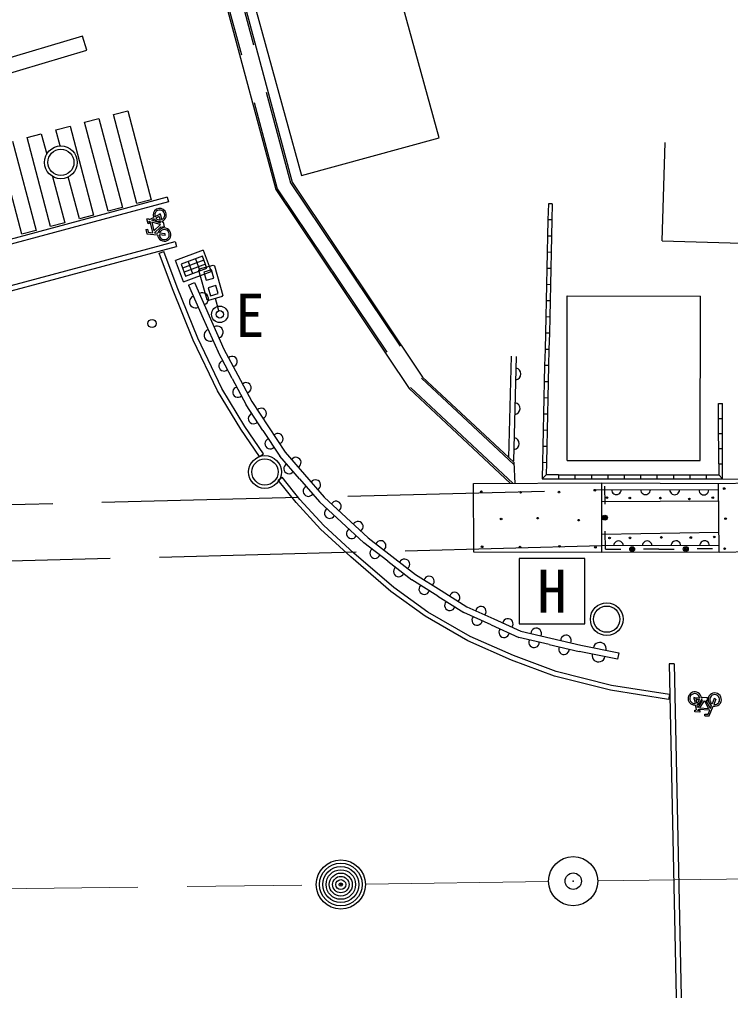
# Model space of a CAD drawing. Units: millimetres, scale not verified. Extents: x 40000 to 680000, y 20000 to 380000.
# Drawn here: x 247300 to 268992, y 291120 to 320723 of the extents above; entities that cross this region are included whole.
import ezdxf
from ezdxf.enums import TextEntityAlignment as Align

# ---------------------------------------------------------------- set-up
doc = ezdxf.new("R2010")
doc.units = ezdxf.units.MM
doc.header["$LTSCALE"] = 1000
doc.header["$PDMODE"] = 32
doc.header["$PDSIZE"] = 500
doc.linetypes.add('CHAIN', pattern=[18.5, 12, -1.5, 3.5, -1.5])
doc.linetypes.add('DASHED', pattern=[7.5, 6, -1.5])
for name, color, linetype, lineweight in [('M-BGD', 7, 'Continuous', 25), ('M-BGD-EXST', 7, 'Continuous', 25), ('M-BMK', 2, 'CHAIN', 13), ('M-BMK-SRVR', 3, 'Continuous', 25), ('M-STR-STRC', 7, 'Continuous', 25)]:
    doc.layers.add(name, color=color, linetype=linetype, lineweight=lineweight)
doc.layers.add('M-BMK-HTXT', color=7, linetype='Continuous')
doc.layers.add('M-OTRS', color=6, linetype='Continuous')
doc.styles.add('ＭＳ ゴシック', font='')
doc.styles.get('ＭＳ ゴシック').set_extended_font_data('MS Gothic')

msp = doc.modelspace()

# ---------------------------------------------------------------- linework, layer by layer
at = {"layer": 'M-BGD'}
for p, q in [((260105, 317117), (255186, 334993)), ((250983, 333836), (255901, 315961)), ((250533, 332648), (255118, 315539)), ((255901, 315961), (260105, 317117)), ((266905, 313975), (266995, 316974)), ((255118, 315539), (259185, 309469)), ((263433, 315105), (263422, 314611)), ((263553, 315102), (263433, 315105)), ((263553, 315102), (263542, 314609)), ((263422, 314611), (263410, 314118)), ((263542, 314609), (263422, 314611)), ((263542, 314609), (263530, 314115)), ((263410, 314118), (263399, 313625)), ((263530, 314115), (263410, 314118)), ((263530, 314115), (263519, 313622)), ((266905, 313975), (277660, 313650)), ((252902, 313693), (252062, 313377)), ((252883, 313504), (252231, 313258)), ((253018, 313145), (252883, 313504)), ((252902, 313693), (253149, 313038)), ((263399, 313625), (263388, 313131)), ((263519, 313622), (263399, 313625)), ((263519, 313622), (263508, 313129)), ((252309, 312721), (252062, 313377)), ((252231, 313258), (252367, 312899)), ((252928, 313384), (252276, 313139)), ((252973, 313264), (252322, 313019)), ((252448, 313340), (252584, 312981)), ((252666, 313422), (252801, 313063)), ((252309, 312721), (253149, 313038)), ((252367, 312899), (253018, 313145)), ((263388, 313131), (263377, 312638)), ((263508, 313129), (263388, 313131)), ((263508, 313129), (263497, 312635)), ((252460, 312627), (252643, 312708)), ((252460, 312627), (252908, 311610)), ((252643, 312708), (253091, 311691)), ((263377, 312638), (263366, 312145)), ((263497, 312635), (263377, 312638)), ((263497, 312635), (263486, 312142)), ((263366, 312145), (263355, 311652)), ((263486, 312142), (263366, 312145)), ((263486, 312142), (263475, 311649)), ((264008, 307281), (264012, 312294)), ((264012, 312294), (268072, 312291)), ((268068, 307278), (268072, 312291)), ((252908, 311610), (253360, 310588)), ((253091, 311691), (253540, 310675)), ((263355, 311652), (263344, 311158)), ((263475, 311649), (263355, 311652)), ((263475, 311649), (263464, 311156)), ((263344, 311158), (263332, 310665)), ((263464, 311156), (263344, 311158)), ((263464, 311156), (263452, 310662)), ((253788, 309781), (253360, 310588)), ((253540, 310675), (253964, 309875)), ((263332, 310665), (263321, 310172)), ((263452, 310662), (263332, 310665)), ((263452, 310662), (263441, 310169)), ((262233, 307365), (262311, 310453)), ((262380, 307264), (262461, 310449)), ((263321, 310172), (263310, 309678)), ((263441, 310169), (263321, 310172)), ((263441, 310169), (263430, 309676)), ((253788, 309781), (254216, 308972)), ((253964, 309875), (254388, 309075)), ((263310, 309678), (263299, 309185)), ((263430, 309676), (263310, 309678)), ((263430, 309676), (263419, 309182)), ((259185, 309469), (262283, 306580)), ((254388, 309075), (254896, 308305)), ((263299, 309185), (263288, 308692)), ((263419, 309182), (263299, 309185)), ((263419, 309182), (263408, 308689)), ((254729, 308195), (254216, 308972)), ((268628, 309020), (268748, 309020)), ((268628, 308560), (268628, 309020)), ((268748, 308560), (268748, 309020)), ((263288, 308692), (263277, 308199)), ((263408, 308689), (263288, 308692)), ((263408, 308689), (263397, 308196)), ((268628, 308100), (268628, 308560)), ((268628, 308560), (268748, 308560)), ((268748, 308100), (268748, 308560)), ((254729, 308195), (255245, 307414)), ((254896, 308305), (255404, 307535)), ((263277, 308199), (263266, 307705)), ((263397, 308196), (263277, 308199)), ((263397, 308196), (263386, 307703)), ((268629, 307640), (268628, 308100)), ((268628, 308100), (268748, 308100)), ((268749, 307640), (268748, 308100)), ((263266, 307705), (263254, 307212)), ((263386, 307703), (263266, 307705)), ((263386, 307703), (263374, 307209)), ((268629, 307180), (268629, 307640)), ((268629, 307640), (268749, 307640)), ((268749, 307180), (268749, 307640)), ((255848, 306716), (255245, 307414)), ((255404, 307535), (256000, 306846)), ((264008, 307281), (268068, 307278)), ((262382, 307226), (262410, 306580)), ((263254, 307212), (263243, 306719)), ((263374, 307209), (263254, 307212)), ((263374, 307209), (263366, 306839)), ((268629, 307180), (268629, 306840)), ((268629, 307180), (268749, 307180)), ((268749, 306720), (268749, 307180)), ((255848, 306716), (256451, 306018)), ((256000, 306846), (256595, 306157)), ((263366, 306839), (263243, 306719)), ((263243, 306719), (263744, 306719)), ((263744, 306839), (263366, 306839)), ((263744, 306839), (263744, 306719)), ((263744, 306839), (264244, 306839)), ((263744, 306719), (264244, 306719)), ((264244, 306839), (264244, 306719)), ((264244, 306839), (264745, 306839)), ((264244, 306719), (264745, 306719)), ((264745, 306839), (264745, 306719)), ((264745, 306839), (265245, 306839)), ((264745, 306719), (265245, 306719)), ((265245, 306839), (265245, 306719)), ((265245, 306839), (265746, 306839)), ((265245, 306719), (265746, 306719)), ((265746, 306839), (265746, 306719)), ((265746, 306839), (266246, 306839)), ((265746, 306719), (266246, 306719)), ((266246, 306839), (266246, 306719)), ((266246, 306839), (266747, 306839)), ((266246, 306719), (266747, 306719)), ((266747, 306839), (266747, 306719)), ((266747, 306839), (267247, 306839)), ((266747, 306719), (267247, 306719)), ((267247, 306839), (267748, 306840)), ((267247, 306839), (267247, 306719)), ((267247, 306719), (267748, 306720)), ((267748, 306840), (267748, 306720)), ((267748, 306840), (268248, 306840)), ((267748, 306720), (268248, 306720)), ((268248, 306840), (268248, 306720)), ((268248, 306840), (268629, 306840)), ((268248, 306720), (268749, 306720)), ((268629, 306840), (268749, 306720)), ((268749, 306720), (270057, 306707)), ((261148, 306581), (265064, 306592)), ((261163, 304485), (261148, 306581)), ((265064, 306592), (268619, 306579)), ((265068, 304474), (265064, 306592)), ((265064, 306392), (268621, 306379)), ((265143, 306498), (265152, 305947)), ((268619, 306579), (270176, 306609)), ((268639, 304482), (268619, 306579)), ((256595, 306157), (257264, 305540)), ((257128, 305393), (256451, 306018)), ((268625, 306034), (265065, 306021)), ((257264, 305540), (257933, 304923)), ((257128, 305393), (257804, 304770)), ((257933, 304923), (258658, 304363)), ((268634, 305086), (265067, 305021)), ((265173, 304571), (265164, 305122)), ((258535, 304205), (257804, 304770)), ((268637, 304682), (265068, 304674)), ((258658, 304363), (259382, 303803)), ((265068, 304474), (261163, 304485)), ((268639, 304482), (265068, 304474)), ((265173, 304571), (265640, 304573)), ((266807, 304577), (266340, 304575)), ((266807, 304577), (267274, 304579)), ((268441, 304583), (267974, 304581)), ((268639, 304482), (270187, 304515)), ((258535, 304205), (259268, 303639)), ((259382, 303803), (260165, 303312)), ((260058, 303143), (259268, 303639)), ((260058, 303143), (260852, 302645)), ((260165, 303312), (260947, 302821)), ((261689, 302266), (260852, 302645)), ((260947, 302821), (261771, 302448)), ((261689, 302266), (262531, 301884)), ((261771, 302448), (262596, 302074)), ((262596, 302074), (263508, 301861)), ((263462, 301666), (262531, 301884)), ((263462, 301666), (264378, 301452)), ((263508, 301861), (264420, 301648)), ((265547, 301223), (264378, 301452)), ((264420, 301648), (265585, 301420)), ((265585, 301420), (265547, 301223))]:
    msp.add_line(p, q, dxfattribs=at)
at = {"layer": 'M-BGD', "linetype": 'DASHED'}
for p, q in [((219826, 305244), (265064, 306392)), ((265068, 304674), (219857, 303506))]:
    msp.add_line(p, q, dxfattribs=at)
at = {"layer": 'M-BGD'}
msp.add_lwpolyline([(247435, 332774), (250172, 333421), (250991, 333028), (255616, 315765), (259599, 309822), (262382, 307226)], dxfattribs=at)
at = {"layer": 'M-BGD', "linetype": 'DASHED'}
for points in [[(247446, 332725), (250166, 333369), (250948, 332992), (255570, 315744), (259561, 309789), (262385, 307155)], [(247548, 332297), (250116, 332904), (250575, 332683), (255164, 315560), (259224, 309502), (262356, 306580)]]:
    msp.add_lwpolyline(points, dxfattribs=at)
at = {"layer": 'M-BGD'}
for centre, radius in [((248565, 316365), 500), ((248565, 316365), 400), ((251347, 311454), 125), ((254789, 306928), 500), ((254789, 306928), 400), ((264852, 306373), 25), ((268798, 306423), 25), ((261391, 306327), 25), ((262588, 306310), 25), ((263756, 306314), 25), ((265221, 306145), 25), ((265919, 306137), 25), ((266851, 306132), 25), ((267735, 306105), 25), ((268448, 306144), 25), ((261992, 305497), 25), ((263106, 305520), 25), ((265158, 305535), 75), ((265158, 305535), 49.5), ((265158, 305535), 24.5), ((268839, 305503), 25), ((264360, 305459), 25), ((265300, 304916), 25), ((265923, 304920), 25), ((266882, 304933), 25), ((267777, 304930), 25), ((268494, 304947), 25), ((261414, 304648), 25), ((262571, 304638), 25), ((263775, 304660), 25), ((264871, 304630), 25), ((265990, 304574), 75), ((265990, 304574), 49.5), ((267624, 304580), 75), ((267624, 304580), 49.5), ((268811, 304590), 25), ((265990, 304574), 24.5), ((267624, 304580), 24.5), ((265214, 302441), 500), ((265214, 302441), 400)]:
    msp.add_circle(centre, radius, dxfattribs=at)
for centre, radius, start, end in [((252880, 312205), 186, 289.4045, 118.2337), ((252671, 312113), 186, 109.4043, 298.2324), ((253120, 311097), 186, 109.4053, 298.2325), ((253329, 311189), 186, 289.4062, 118.2315), ((253537, 310161), 157, 102.0087, 313.8446), ((253790, 310295), 157, 282.0087, 133.8446), ((262418, 309919), 180, 278.0137, 79.0984), ((254214, 309495), 157, 282.0087, 133.8446), ((253962, 309361), 157, 102.0087, 313.8446), ((254677, 308712), 159, 288.5081, 138.3465), ((262391, 308857), 180, 278.0137, 79.0984), ((254441, 308557), 159, 108.5075, 318.3471), ((254949, 307787), 159, 108.5075, 318.3471), ((255185, 307943), 159, 288.5064, 138.3457), ((262364, 307795), 180, 278.013, 79.0989), ((255734, 307219), 158, 295.2203, 146.4504), ((255519, 307032), 158, 115.2203, 326.4504), ((256330, 306530), 158, 295.221, 146.4513), ((256114, 306343), 158, 115.221, 326.4513), ((265509, 306389), 148, 179.0937, 0.4652), ((266398, 306386), 148, 179.0956, 0.4633), ((267287, 306382), 148, 179.094, 0.465), ((268177, 306379), 148, 179.0959, 0.4631), ((256765, 305671), 158, 121.6523, 332.9505), ((256958, 305880), 158, 301.6504, 152.9524), ((257627, 305263), 158, 301.6514, 152.9514), ((257434, 305054), 158, 121.6523, 332.9505), ((258321, 304676), 158, 307.0192, 157.6079), ((265573, 304679), 146, 358.5515, 181.7018), ((266448, 304681), 146, 358.552, 181.7029), ((267324, 304683), 146, 358.5521, 181.7009), ((268200, 304685), 146, 358.5534, 181.6999), ((258147, 304452), 158, 127.0192, 337.6078), ((259046, 304116), 158, 307.0192, 157.6079), ((258872, 303892), 158, 127.0192, 337.6078), ((259795, 303592), 159, 313.0344, 162.7199), ((259645, 303354), 159, 133.034, 342.7217), ((260577, 303101), 159, 313.0352, 162.7202), ((260428, 302863), 159, 133.0352, 342.7202), ((261377, 302674), 157, 319.6862, 171.5665), ((261259, 302413), 157, 139.6871, 351.5672), ((262201, 302300), 157, 319.6871, 171.5672), ((262083, 302040), 157, 139.687, 351.5658), ((263061, 302006), 161, 332.7883, 180.8886), ((263973, 301792), 161, 332.7883, 180.8886), ((262997, 301735), 161, 152.7888, 0.8881), ((265003, 301536), 198, 348.3366, 169.5213), ((263909, 301521), 161, 152.7888, 0.8881), ((264964, 301335), 198, 168.3352, 349.5226)]:
    msp.add_arc(centre, radius, start, end, dxfattribs=at)
at = {"layer": 'M-BGD-EXST'}
for p, q in [((252797, 313118), (253209, 313234)), ((253209, 313234), (253255, 313211)), ((253255, 313211), (253509, 312311)), ((252775, 313074), (252797, 313118)), ((253028, 312176), (252775, 313074)), ((253485, 312273), (253509, 312311)), ((253068, 312155), (253028, 312176)), ((253485, 312273), (253068, 312155)), ((253381, 311843), (253277, 312214))]:
    msp.add_line(p, q, dxfattribs=at)
for points in [[(252992, 312773), (253231, 312840), (253160, 313090), (252922, 313023)], [(253125, 312302), (253361, 312368), (253293, 312609), (253057, 312543)], [(262546, 302295), (264546, 302295), (264546, 304295), (262546, 304295)]]:
    msp.add_lwpolyline(points, close=True, dxfattribs=at)
for radius in [250, 114]:
    msp.add_circle((253412, 311733), radius, dxfattribs=at)
at = {"layer": 'M-BMK'}
for p, q in [((264942, 294465), (364137, 295679)), ((164923, 293213), (256353, 294342)), ((257852, 294363), (263442, 294445))]:
    msp.add_line(p, q, dxfattribs=at)
at = {"layer": 'M-BMK-SRVR'}
for centre, radius in [((264192, 294456), 750), ((257103, 294352), 750), ((257103, 294352), 650), ((257103, 294352), 550), ((257103, 294352), 450), ((257103, 294352), 350), ((257103, 294352), 250), ((257103, 294352), 150), ((257103, 294352), 50)]:
    msp.add_circle(centre, radius, dxfattribs=at)
at = {"layer": 'M-OTRS'}
for p in [(257103, 294352), (264192, 294456)]:
    msp.add_point(p, dxfattribs=at)
at = {"layer": 'M-STR-STRC'}
for p, q in [((249224, 320214), (245869, 319213)), ((249353, 319783), (249224, 320214)), ((245993, 318781), (249353, 319783)), ((250168, 317824), (250603, 317940)), ((250603, 317940), (251320, 315224)), ((249290, 317591), (249725, 317707)), ((249725, 317707), (250442, 314991)), ((250885, 315108), (250168, 317824)), ((248412, 317358), (248847, 317473)), ((248542, 316865), (248412, 317358)), ((248847, 317473), (249564, 314757)), ((250007, 314875), (249290, 317591)), ((247533, 317125), (247968, 317240)), ((248250, 314409), (247533, 317125)), ((247968, 317240), (248133, 316617)), ((247372, 314175), (246655, 316891)), ((247090, 317007), (247807, 314291)), ((248313, 315933), (248685, 314524)), ((249129, 314642), (248791, 315920)), ((251804, 315309), (243751, 313142)), ((251804, 315309), (251843, 315164)), ((251843, 315164), (243790, 312997)), ((250442, 314991), (250007, 314875)), ((251320, 315224), (250885, 315108)), ((249564, 314757), (249129, 314642)), ((251271, 314621), (251390, 314684)), ((251551, 314770), (251435, 314708)), ((251563, 314719), (251461, 314664)), ((251598, 314792), (251548, 314780)), ((251548, 314780), (251551, 314770)), ((251566, 314705), (251563, 314719)), ((251566, 314705), (251589, 314608)), ((251604, 314767), (251598, 314792)), ((251604, 314767), (251638, 314620)), ((248685, 314524), (248250, 314409)), ((251187, 314643), (251237, 314654)), ((251223, 314494), (251187, 314643)), ((251272, 314505), (251223, 314494)), ((251237, 314654), (251243, 314629)), ((251243, 314629), (251271, 314621)), ((251256, 314572), (251285, 314563)), ((251272, 314505), (251257, 314572)), ((251365, 314223), (251285, 314563)), ((251340, 314600), (251415, 314640)), ((251595, 314469), (251341, 314546)), ((251341, 314546), (251405, 314275)), ((251582, 314526), (251344, 314599)), ((251598, 314460), (251405, 314275)), ((251419, 314217), (251611, 314402)), ((251582, 314526), (251607, 314532)), ((251595, 314469), (251598, 314460)), ((251607, 314532), (251601, 314558)), ((251617, 314377), (251611, 314402)), ((251716, 314400), (251617, 314377)), ((251656, 314544), (251650, 314570)), ((251656, 314544), (251681, 314549)), ((251681, 314549), (251716, 314400)), ((247807, 314291), (247372, 314175)), ((251158, 314321), (251208, 314333)), ((251158, 314321), (251190, 314186)), ((251190, 314186), (251515, 314157)), ((251208, 314333), (251231, 314234)), ((251231, 314234), (251365, 314222)), ((251419, 314217), (251520, 314208)), ((251742, 314138), (251567, 314153)), ((251747, 314188), (251571, 314204)), ((251742, 314138), (251747, 314188)), ((243700, 311713), (252052, 313949)), ((243738, 311568), (252091, 313804)), ((252052, 313949), (252091, 313804)), ((251564, 313600), (251705, 313653)), ((254623, 307399), (254746, 307484)), ((255194, 306674), (255311, 306768)), ((267267, 301083), (267117, 301079)), ((267117, 301079), (267445, 285465)), ((267267, 301083), (267595, 285468)), ((267125, 300141), (267101, 299993)), ((267875, 300049), (267872, 299998)), ((267872, 299998), (267882, 299998)), ((267900, 300048), (267875, 300049)), ((267882, 299998), (267909, 299870)), ((267900, 300048), (268050, 300040)), ((267935, 299995), (267959, 299882)), ((267949, 299994), (267935, 299995)), ((267949, 299994), (268048, 299989)), ((268125, 299960), (267989, 299752)), ((268183, 299957), (268039, 299735)), ((268126, 299985), (268099, 299987)), ((268128, 300036), (268101, 300037)), ((268125, 299960), (268126, 299985)), ((268128, 300036), (268130, 300061)), ((268130, 300061), (268282, 300054)), ((268183, 299957), (268193, 299956)), ((268193, 299956), (268316, 299721)), ((268375, 299718), (268251, 299953)), ((268277, 299952), (268251, 299953)), ((268282, 300054), (268277, 299952)), ((268493, 300024), (268430, 299860)), ((268541, 300006), (268477, 299842)), ((268541, 300006), (268493, 300024)), ((267903, 299615), (267906, 299666)), ((268056, 299607), (267903, 299615)), ((267906, 299666), (267932, 299664)), ((267948, 299689), (267920, 299820)), ((267932, 299664), (267948, 299689)), ((267987, 299749), (267970, 299832)), ((267991, 299661), (268007, 299686)), ((268058, 299658), (267991, 299661)), ((268354, 299668), (268007, 299686)), ((268039, 299735), (268316, 299721)), ((268058, 299658), (268056, 299607)), ((268307, 299543), (268355, 299668)), ((268341, 299491), (268459, 299794)), ((268375, 299718), (268411, 299812)), ((268203, 299498), (268205, 299549)), ((268203, 299498), (268341, 299491)), ((268205, 299549), (268307, 299543))]:
    msp.add_line(p, q, dxfattribs=at)
for points in [[(254623, 307399), (254050, 308233), (253341, 309405), (252603, 310944), (251972, 312509), (251564, 313600)], [(254746, 307484), (254176, 308314), (253473, 309477), (252741, 311005), (252112, 312563), (251705, 313653)], [(267125, 300141), (265363, 300424), (263668, 300851), (262369, 301329), (261047, 301910), (259761, 302656), (258720, 303405), (257504, 304449), (256590, 305293), (255852, 306093), (255311, 306768)], [(267101, 299993), (265333, 300277), (263624, 300708), (262313, 301190), (260979, 301776), (259679, 302530), (258627, 303287), (257404, 304337), (256484, 305187), (255738, 305995), (255194, 306674)]]:
    msp.add_lwpolyline(points, dxfattribs=at)
for centre, radius, start, end in [((251579, 314761), 202, 36.6929, 201.8358), ((251579, 314761), 153, 65.5554, 200.1665), ((251579, 314761), 153, 292.8489, 65.5587), ((251579, 314761), 202, 290.4376, 36.6928), ((251579, 314761), 204, 216.5467, 276.0732), ((251579, 314761), 153, 219.3665, 273.6578), ((251719, 314165), 204, 182.1756, 296.4203), ((251719, 314165), 204, 45.6333, 167.8139), ((251719, 314165), 153, 184.588, 278.2987), ((251719, 314165), 153, 45.9283, 165.4015), ((251719, 314165), 153, 278.2979, 45.9312), ((251719, 314165), 204, 296.4222, 45.6358), ((267899, 300022), 202, 110.5233, 275.6691), ((267899, 300022), 152, 6.6825, 139.389), ((267899, 300022), 202, 4.2691, 110.5233), ((268508, 299991), 203, 10.2529, 119.4689), ((267899, 300022), 152, 139.3897, 273.9956), ((267899, 300022), 152, 293.192, 347.4931), ((267899, 300022), 203, 290.3761, 349.9081), ((268508, 299991), 203, 119.4662, 241.6457), ((268508, 299991), 152, 119.7617, 239.2313), ((268508, 299991), 152, 352.1276, 119.763), ((268508, 299991), 203, 256.0047, 10.2554), ((268508, 299991), 152, 258.4207, 352.1273)]:
    msp.add_arc(centre, radius, start, end, dxfattribs=at)

# ---------------------------------------------------------------- texts
at = {"layer": 'M-BGD-EXST', "style": 'ＭＳ ゴシック'}
msp.add_text('H', height=1320, dxfattribs=at).set_placement((263546, 303295), align=Align.MIDDLE_CENTER)
at = {"layer": 'M-BMK-HTXT', "style": 'ＭＳ ゴシック'}
msp.add_text('E', height=1320, dxfattribs=at).set_placement((254331, 311705), align=Align.MIDDLE_CENTER)

doc.saveas('drawing.dxf')
